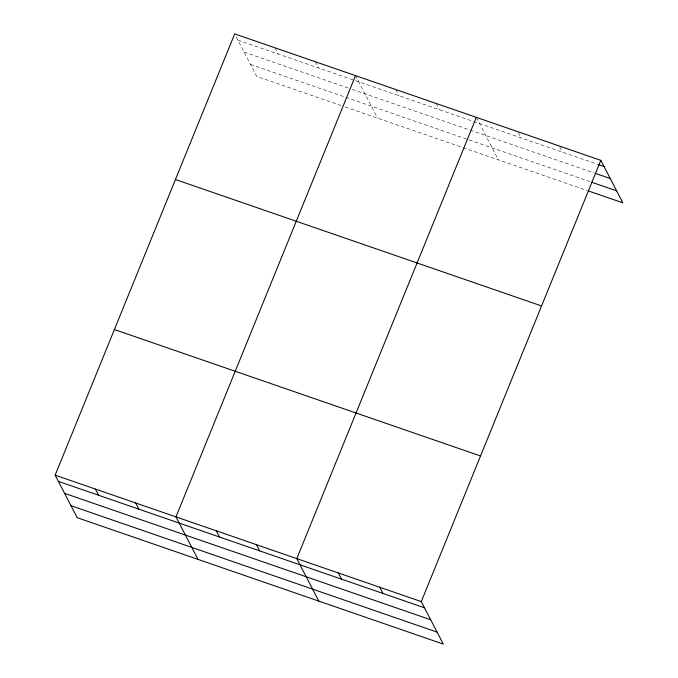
<?xml version="1.0" encoding="UTF-8"?>
<svg xmlns="http://www.w3.org/2000/svg" width="678" height="678" viewBox="0 0 678 678"><rect width="100%" height="100%" fill="white"/><g stroke="black" fill="none" stroke-linecap="round" stroke-linejoin="round"><path stroke-width="0.51" stroke-dasharray="3.39 2.54" d="M237.902 40.095L472.676 121.176M473.659 121.515L597.115 164.144M244.114 52.079L348.238 88.038M352.162 89.394L469.057 129.761M470.04 130.1L594.437 173.059M250.504 64.418L344.805 96.988M345.788 97.327L590.953 181.984M341.195 105.573L256.716 76.402L235.147 34.781M345.127 106.929L462.023 147.296M463.006 147.635L587.284 190.552M559.782 146.889L562.537 152.203M518.289 132.566L521.043 137.88M476.337 117.345L498.364 159.847M436.064 103.437L439.276 109.641M395.783 89.53L399.003 95.734M355.509 75.622L377.544 118.125M315.236 61.715L318.448 67.919M274.963 47.807L278.175 54.011"/><path stroke-width="1.02" d="M55.147 475.168L421.284 601.598L443.31 644.1L77.182 517.661L55.147 475.168L234.69 33.9L600.818 160.339L622.853 202.832L588.275 190.891M355.509 75.622L175.975 516.89L198.001 559.384M476.337 117.345L296.795 558.613L318.829 601.115M421.284 601.598L600.818 160.339M598.106 164.491L604.039 166.534M595.428 173.399L610.242 178.517M591.945 182.331L616.641 190.857M175.441 179.517L541.569 305.956M114.396 329.55L480.533 455.98M58.359 481.363L424.496 607.802M64.571 493.338L430.708 619.777M70.97 505.686L437.107 632.125M379.79 587.267L383.002 593.47M338.297 572.944L341.509 579.139M256.521 544.705L259.733 550.9M216.248 530.798L219.46 536.993M135.702 502.983L138.914 509.178M95.42 489.075L98.641 495.271"/></g></svg>
